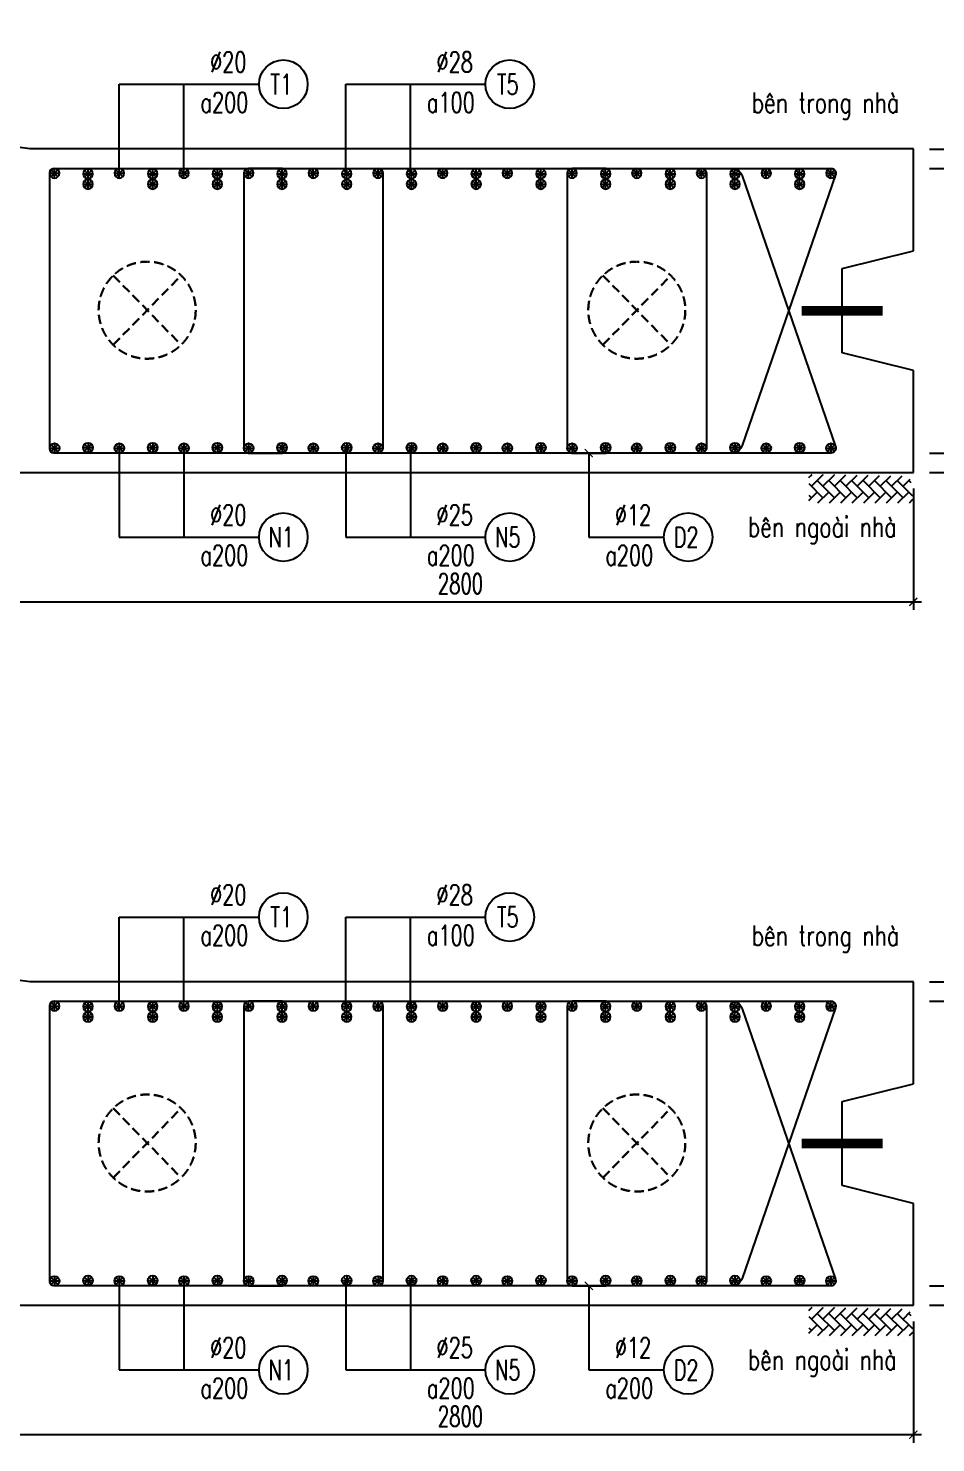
# Model space of a CAD drawing. Header units: millimetres. Extents: x -143483 to 1166745, y -1448440 to -1202244.
# Drawn here: x 948461 to 959682, y -1246629 to -1229137 of the extents above; entities that cross this region are included whole.
import ezdxf
from ezdxf.enums import TextEntityAlignment as Align

# ---------------------------------------------------------------- set-up
doc = ezdxf.new("R2010")
doc.units = ezdxf.units.MM
doc.header["$LTSCALE"] = 30
doc.header["$PDMODE"] = 3
doc.linetypes.add('DASHED', pattern=[19.05, 12.7, -6.35])
doc.layers.get('0').update_dxf_attribs({"lineweight": 9})
doc.layers.get('Defpoints').update_dxf_attribs({"lineweight": 9})
for name, color, linetype in [('ccu11-Cotthep', 9, 'Continuous'), ('ccu11-Dim', 8, 'Continuous'), ('ccu11-Hatch', 8, 'Continuous'), ('ccu11-Text', 31, 'Continuous'), ('ccu11-Thay', 7, 'Continuous'), ('ccu11-Thep', 4, 'Continuous'), ('ccu11-Thep doc', 4, 'Continuous'), ('ccu11-Thepdai', 6, 'Continuous'), ('Xref_ST_MBDV Cot vach 30.7.2022$0$Xref_ST_MBDV Cot vach 30.7.2022|Xref_ST_MBDV Cot vach 30.7.2022|Xref_ST_MBDV Cot vach 30.7.2022|Xref_ST_MBDV Cot vach 30.7.2022|ccu12-Thay', 7, 'Continuous')]:
    doc.layers.add(name, color=color, linetype=linetype)
doc.layers.add('ccu11-Khuat', color=9, linetype='DASHED', lineweight=30)
doc.layers.add('Vicom_thep doc', color=1, linetype='Continuous', lineweight=35)
doc.styles.add('ccu11-dim', font='vnsimli.shx', dxfattribs={"width": 0.65, "bigfont": 'bigfont.shx'})
doc.styles.add('ccu11-vnsimli', font='vnsimli.shx', dxfattribs={"width": 0.8, "bigfont": 'vns.shx'})
doc.styles.add('ccu11-vnsimple', font='vnsimple.shx', dxfattribs={"bigfont": 'bigfont.shx'})
doc.styles.add('ccu11_simli', font='vnsimli.shx', dxfattribs={"width": 0.8})
doc.dimstyles.new('ccu11-100', dxfattribs={"dimscale": 100, "dimtxt": 2.5, "dimasz": 1, "dimexe": 1, "dimexo": 2, "dimgap": 1, "dimtad": 1, "dimdec": 0, "dimdsep": 46, "dimtxsty": 'ccu11-dim', "dimblk": 'ARCHTICK', "dimcen": -1, "dimdle": 1, "dimclrd": 256, "dimclre": 256, "dimclrt": 3, "dimadec": 0, "dimazin": 2, "dimtfac": 0.1, "dimtdec": 0, "dimtmove": 0, "dimatfit": 1, "dimldrblk": 'ARCHTICK', "dimfxl": 0, "dimtvp": 0.833333, "dimtolj": 1, "dimtzin": 12, "dimarcsym": 0})
doc.dimstyles.new('ccu11-100x4', dxfattribs={"dimscale": 100, "dimtxt": 2.5, "dimasz": 1, "dimexe": 1, "dimexo": 2, "dimgap": 1, "dimtad": 1, "dimdec": 0, "dimlfac": 0.25, "dimdsep": 46, "dimtxsty": 'ccu11-dim', "dimblk": 'ARCHTICK', "dimcen": -1, "dimdle": 1, "dimclrd": 256, "dimclre": 256, "dimclrt": 3, "dimadec": 0, "dimazin": 2, "dimtfac": 0.1, "dimtdec": 0, "dimtmove": 0, "dimatfit": 1, "dimldrblk": 'ARCHTICK', "dimfxl": 0, "dimtvp": 0.833333, "dimtolj": 1, "dimtzin": 12, "dimarcsym": 0})

# ---------------------------------------------------------------- blocks, each defined once
blk = doc.blocks.new('_ARCHTICK')
at = {"color": 0, "linetype": 'ByBlock', "const_width": 0.15}
blk.add_lwpolyline([(-0.5, -0.5), (0.5, 0.5)], dxfattribs=at)
blk = doc.blocks.new('*D4218')
at = {"layer": 'ccu11-Dim', "linetype": 'ByBlock', "lineweight": -2, "ltscale": 30, "transparency": 16777216}
for p, q in [((960634, -1230630), (960634, -1229890)), ((959605, -1230630), (960734, -1230630)), ((960634, -1230870), (960634, -1230630)), ((959605, -1230870), (960734, -1230870)), ((960634, -1230870), (960634, -1230970))]:
    blk.add_line(p, q, dxfattribs=at)
at = {"layer": 'Defpoints', "color": 0, "linetype": 'ByBlock', "ltscale": 30, "transparency": 16777216}
for p in [(959405, -1230630), (959405, -1230870), (960634, -1230870)]:
    blk.add_point(p, dxfattribs=at)
at = {"layer": 'ccu11-Dim', "linetype": 'ByBlock', "lineweight": -2, "ltscale": 30, "transparency": 16777216, "xscale": 100, "yscale": 100, "zscale": 100}
for p, rotation in [((960634, -1230630), 270), ((960634, -1230870), 90)]:
    blk.add_blockref('_ARCHTICK', p, dxfattribs=dict(at, rotation=rotation))
at = {"layer": 'ccu11-Dim', "color": 3, "linetype": 'ByBlock', "ltscale": 30, "transparency": 16777216, "insert": (960409, -1230122), "char_height": 250, "attachment_point": 5, "rotation": 90, "style": 'ccu11-dim'}
blk.add_mtext('\\A1;60', dxfattribs=at)
blk = doc.blocks.new('*D4219')
at = {"layer": 'ccu11-Dim', "linetype": 'ByBlock', "lineweight": -2, "ltscale": 30, "transparency": 16777216}
for p, q in [((959605, -1230870), (960734, -1230870)), ((960634, -1230770), (960634, -1234490)), ((959605, -1234390), (960734, -1234390))]:
    blk.add_line(p, q, dxfattribs=at)
at = {"layer": 'Defpoints', "color": 0, "linetype": 'ByBlock', "ltscale": 30, "transparency": 16777216}
for p in [(959405, -1230870), (959405, -1234390), (960634, -1234390)]:
    blk.add_point(p, dxfattribs=at)
at = {"layer": 'ccu11-Dim', "linetype": 'ByBlock', "lineweight": -2, "ltscale": 30, "transparency": 16777216, "xscale": 100, "yscale": 100, "zscale": 100}
for p, rotation in [((960634, -1230870), 90), ((960634, -1234390), 270)]:
    blk.add_blockref('_ARCHTICK', p, dxfattribs=dict(at, rotation=rotation))
at = {"layer": 'ccu11-Dim', "color": 3, "linetype": 'ByBlock', "ltscale": 30, "transparency": 16777216, "insert": (960409, -1232630), "char_height": 250, "attachment_point": 5, "rotation": 90, "style": 'ccu11-dim'}
blk.add_mtext('\\A1;880', dxfattribs=at)
blk = doc.blocks.new('*D4220')
at = {"layer": 'ccu11-Dim', "linetype": 'ByBlock', "lineweight": -2, "ltscale": 30, "transparency": 16777216}
for p, q in [((959605, -1234390), (960734, -1234390)), ((960634, -1234390), (960634, -1234290)), ((960634, -1234390), (960634, -1234630)), ((959605, -1234630), (960734, -1234630)), ((960634, -1234630), (960634, -1235369))]:
    blk.add_line(p, q, dxfattribs=at)
at = {"layer": 'Defpoints', "color": 0, "linetype": 'ByBlock', "ltscale": 30, "transparency": 16777216}
for p in [(959405, -1234390), (960634, -1234390), (959405, -1234630)]:
    blk.add_point(p, dxfattribs=at)
at = {"layer": 'ccu11-Dim', "linetype": 'ByBlock', "lineweight": -2, "ltscale": 30, "transparency": 16777216, "xscale": 100, "yscale": 100, "zscale": 100}
for p, rotation in [((960634, -1234390), 270), ((960634, -1234630), 90)]:
    blk.add_blockref('_ARCHTICK', p, dxfattribs=dict(at, rotation=rotation))
at = {"layer": 'ccu11-Dim', "color": 3, "linetype": 'ByBlock', "ltscale": 30, "transparency": 16777216, "insert": (960409, -1235138), "char_height": 250, "attachment_point": 5, "rotation": 90, "style": 'ccu11-dim'}
blk.add_mtext('\\A1;60', dxfattribs=at)
blk = doc.blocks.new('MCT')
at = {"ltscale": 0.005}
for p, q in [((-0.49, 0), (0.49, 0)), ((0.35, -0.35), (-0.35, 0.35)), ((-0.35, -0.35), (0.35, 0.35)), ((0, -0.49), (0, 0.49))]:
    blk.add_line(p, q, dxfattribs=at)
blk.add_circle((0, 0), 0.492, dxfattribs=at)
blk = doc.blocks.new('*U4203')
at = {"layer": 'ccu11-Thep doc', "xscale": -121.9200000001001, "yscale": 121.9200000001001, "zscale": 121.92, "rotation": 270}
blk.add_blockref('MCT', (0, 0), dxfattribs=at)
blk = doc.blocks.new('*U4204')
at = {"layer": 'ccu11-Thep doc', "color": 0, "linetype": 'ByBlock', "lineweight": -2, "transparency": 16777216}
for p in [(0, 0), (800, 0), (1600, 0), (2400, 0), (3200, 0), (4000, 0), (4800, 0), (5600, 0), (6400, 0), (7200, 0), (8000, 0), (8800, 0), (9600, 0)]:
    blk.add_blockref('*U4203', p, dxfattribs=at)
blk = doc.blocks.new('*U4205')
at = {"layer": 'ccu11-Thep doc', "xscale": -121.9200000001001, "yscale": 121.9200000001001, "zscale": 121.92, "rotation": 270}
blk.add_blockref('MCT', (0, 0), dxfattribs=at)
blk = doc.blocks.new('*U4206')
at = {"layer": 'ccu11-Thep doc', "color": 0, "linetype": 'ByBlock', "lineweight": -2, "transparency": 16777216}
for p in [(0, 0), (800, 0), (1600, 0), (2400, 0), (3200, 0), (4000, 0), (4800, 0), (5600, 0), (6400, 0), (7200, 0), (8000, 0), (8800, 0), (9600, 0)]:
    blk.add_blockref('*U4205', p, dxfattribs=at)
blk = doc.blocks.new('SHD')
at = {"layer": 'ccu11-Cotthep'}
blk.add_circle((300, 0), 300, dxfattribs=at)
at = {"layer": 'ccu11-Cotthep', "color": 31, "style": 'ccu11_simli', "width": 0.8}
blk.add_attdef('DK', text='', height=250, dxfattribs=at).set_placement((-101, 65), align=Align.BOTTOM_RIGHT)
blk.add_attdef('KH', text='', height=250, dxfattribs=at).set_placement((300, 0), align=Align.MIDDLE)
blk.add_attdef('KC', text='', height=250, dxfattribs=at).set_placement((-101, -142), align=Align.TOP_RIGHT)
blk = doc.blocks.new('*D4212')
at = {"layer": 'ccu11-Dim', "linetype": 'ByBlock', "lineweight": -2, "ltscale": 30, "transparency": 16777216}
for p, q in [((948205, -1234830), (948205, -1236330)), ((959405, -1234830), (959405, -1236330)), ((948105, -1236230), (959505, -1236230))]:
    blk.add_line(p, q, dxfattribs=at)
at = {"layer": 'Defpoints', "color": 0, "linetype": 'ByBlock', "ltscale": 30, "transparency": 16777216}
for p in [(948205, -1234630), (959405, -1234630), (959405, -1236230)]:
    blk.add_point(p, dxfattribs=at)
at = {"layer": 'ccu11-Dim', "linetype": 'ByBlock', "lineweight": -2, "ltscale": 30, "transparency": 16777216, "xscale": 100, "yscale": 100, "zscale": 100, "rotation": 180}
blk.add_blockref('_ARCHTICK', (948205, -1236230), dxfattribs=at)
at = {"layer": 'ccu11-Dim', "linetype": 'ByBlock', "lineweight": -2, "ltscale": 30, "transparency": 16777216, "xscale": 100, "yscale": 100, "zscale": 100}
blk.add_blockref('_ARCHTICK', (959405, -1236230), dxfattribs=at)
at = {"layer": 'ccu11-Dim', "color": 3, "linetype": 'ByBlock', "ltscale": 30, "transparency": 16777216, "insert": (953805, -1236005), "char_height": 250, "attachment_point": 5, "style": 'ccu11-dim'}
blk.add_mtext('\\A1;2800', dxfattribs=at)
blk = doc.blocks.new('ccu11_block_thep')
at = {"layer": 'ccu11-Thep', "color": 3}
for p, q in [((-0.4, 0), (0.4, 0)), ((-0.28, 0.28), (0.28, -0.28)), ((0.28, 0.28), (-0.28, -0.28)), ((0, 0.4), (0, -0.4))]:
    blk.add_line(p, q, dxfattribs=at)
at = {"layer": 'ccu11-Thep', "color": 1, "const_width": 0.0667}
blk.add_lwpolyline([(-0.4, 0, 1), (0.4, 0, 1), (-0.4, 0, 1)], format="xyb", dxfattribs=at)
at = {"layer": 'ccu11-Thep', "color": 1}
blk.add_circle((0, 0), 0.4, dxfattribs=at)
blk = doc.blocks.new('*U4222')
at = {"layer": 'Vicom_thep doc', "xscale": -150, "yscale": 150, "zscale": 150, "rotation": 180}
blk.add_blockref('ccu11_block_thep', (0, 0), dxfattribs=at)
blk = doc.blocks.new('*U4223')
at = {"layer": 'ccu11-Thep doc', "color": 0, "linetype": 'ByBlock', "lineweight": -2, "transparency": 16777216}
for p in [(0, 0), (800, 0), (1600, 0), (2400, 0), (3200, 0), (4000, 0), (4800, 0), (5600, 0), (6400, 0), (7200, 0), (8000, 0), (8800, 0)]:
    blk.add_blockref('*U4222', p, dxfattribs=at)
blk = doc.blocks.new('*U4224')
at = {"layer": 'Vicom_thep doc', "xscale": -150, "yscale": 150, "zscale": 150, "rotation": 180}
blk.add_blockref('ccu11_block_thep', (0, 0), dxfattribs=at)
blk = doc.blocks.new('*U4225')
at = {"layer": 'ccu11-Thep doc', "color": 0, "linetype": 'ByBlock', "lineweight": -2, "transparency": 16777216}
for p in [(0, 0), (800, 0), (1600, 0), (2400, 0), (3200, 0), (4000, 0), (4800, 0), (5600, 0), (6400, 0), (7200, 0), (8000, 0), (8800, 0)]:
    blk.add_blockref('*U4224', p, dxfattribs=at)
blk = doc.blocks.new('*U4232')
at = {"layer": 'Vicom_thep doc', "xscale": -150, "yscale": 150, "zscale": 150, "rotation": 180}
blk.add_blockref('ccu11_block_thep', (0, 0), dxfattribs=at)
blk = doc.blocks.new('*U4233')
at = {"layer": 'ccu11-Thep doc', "color": 0, "linetype": 'ByBlock', "lineweight": -2, "transparency": 16777216}
for p in [(0, 0), (800, 0), (1600, 0), (2400, 0), (3200, 0), (4000, 0), (4800, 0), (5600, 0), (6400, 0), (7200, 0), (8000, 0), (8800, 0)]:
    blk.add_blockref('*U4232', p, dxfattribs=at)
blk = doc.blocks.new('*D4258')
at = {"layer": 'ccu11-Dim', "linetype": 'ByBlock', "lineweight": -2, "ltscale": 30, "transparency": 16777216}
for p, q in [((960634, -1240929), (960634, -1240190)), ((959605, -1240929), (960734, -1240929)), ((960634, -1241169), (960634, -1240929)), ((959605, -1241169), (960734, -1241169)), ((960634, -1241169), (960634, -1241269))]:
    blk.add_line(p, q, dxfattribs=at)
at = {"layer": 'Defpoints', "color": 0, "linetype": 'ByBlock', "ltscale": 30, "transparency": 16777216}
for p in [(959405, -1240929), (959405, -1241169), (960634, -1241169)]:
    blk.add_point(p, dxfattribs=at)
at = {"layer": 'ccu11-Dim', "linetype": 'ByBlock', "lineweight": -2, "ltscale": 30, "transparency": 16777216, "xscale": 100, "yscale": 100, "zscale": 100}
for p, rotation in [((960634, -1240929), 270), ((960634, -1241169), 90)]:
    blk.add_blockref('_ARCHTICK', p, dxfattribs=dict(at, rotation=rotation))
at = {"layer": 'ccu11-Dim', "color": 3, "linetype": 'ByBlock', "ltscale": 30, "transparency": 16777216, "insert": (960409, -1240421), "char_height": 250, "attachment_point": 5, "rotation": 90, "style": 'ccu11-dim'}
blk.add_mtext('\\A1;60', dxfattribs=at)
blk = doc.blocks.new('*D4259')
at = {"layer": 'ccu11-Dim', "linetype": 'ByBlock', "lineweight": -2, "ltscale": 30, "transparency": 16777216}
for p, q in [((959605, -1241169), (960734, -1241169)), ((960634, -1241069), (960634, -1244789)), ((959605, -1244689), (960734, -1244689))]:
    blk.add_line(p, q, dxfattribs=at)
at = {"layer": 'Defpoints', "color": 0, "linetype": 'ByBlock', "ltscale": 30, "transparency": 16777216}
for p in [(959405, -1241169), (959405, -1244689), (960634, -1244689)]:
    blk.add_point(p, dxfattribs=at)
at = {"layer": 'ccu11-Dim', "linetype": 'ByBlock', "lineweight": -2, "ltscale": 30, "transparency": 16777216, "xscale": 100, "yscale": 100, "zscale": 100}
for p, rotation in [((960634, -1241169), 90), ((960634, -1244689), 270)]:
    blk.add_blockref('_ARCHTICK', p, dxfattribs=dict(at, rotation=rotation))
at = {"layer": 'ccu11-Dim', "color": 3, "linetype": 'ByBlock', "ltscale": 30, "transparency": 16777216, "insert": (960409, -1242929), "char_height": 250, "attachment_point": 5, "rotation": 90, "style": 'ccu11-dim'}
blk.add_mtext('\\A1;880', dxfattribs=at)
blk = doc.blocks.new('*D4260')
at = {"layer": 'ccu11-Dim', "linetype": 'ByBlock', "lineweight": -2, "ltscale": 30, "transparency": 16777216}
for p, q in [((959605, -1244689), (960734, -1244689)), ((960634, -1244689), (960634, -1244589)), ((960634, -1244689), (960634, -1244929)), ((959605, -1244929), (960734, -1244929)), ((960634, -1244929), (960634, -1245669))]:
    blk.add_line(p, q, dxfattribs=at)
at = {"layer": 'Defpoints', "color": 0, "linetype": 'ByBlock', "ltscale": 30, "transparency": 16777216}
for p in [(959405, -1244689), (960634, -1244689), (959405, -1244929)]:
    blk.add_point(p, dxfattribs=at)
at = {"layer": 'ccu11-Dim', "linetype": 'ByBlock', "lineweight": -2, "ltscale": 30, "transparency": 16777216, "xscale": 100, "yscale": 100, "zscale": 100}
for p, rotation in [((960634, -1244689), 270), ((960634, -1244929), 90)]:
    blk.add_blockref('_ARCHTICK', p, dxfattribs=dict(at, rotation=rotation))
at = {"layer": 'ccu11-Dim', "color": 3, "linetype": 'ByBlock', "ltscale": 30, "transparency": 16777216, "insert": (960409, -1245437), "char_height": 250, "attachment_point": 5, "rotation": 90, "style": 'ccu11-dim'}
blk.add_mtext('\\A1;60', dxfattribs=at)
blk = doc.blocks.new('*U4244')
at = {"layer": 'ccu11-Thep doc', "xscale": -121.9200000001001, "yscale": 121.9200000001001, "zscale": 121.92, "rotation": 270}
blk.add_blockref('MCT', (0, 0), dxfattribs=at)
blk = doc.blocks.new('*U4245')
at = {"layer": 'ccu11-Thep doc', "color": 0, "linetype": 'ByBlock', "lineweight": -2, "transparency": 16777216}
for p in [(0, 0), (800, 0), (1600, 0), (2400, 0), (3200, 0), (4000, 0), (4800, 0), (5600, 0), (6400, 0), (7200, 0), (8000, 0), (8800, 0), (9600, 0)]:
    blk.add_blockref('*U4244', p, dxfattribs=at)
blk = doc.blocks.new('*U4246')
at = {"layer": 'ccu11-Thep doc', "xscale": -121.9200000001001, "yscale": 121.9200000001001, "zscale": 121.92, "rotation": 270}
blk.add_blockref('MCT', (0, 0), dxfattribs=at)
blk = doc.blocks.new('*U4247')
at = {"layer": 'ccu11-Thep doc', "color": 0, "linetype": 'ByBlock', "lineweight": -2, "transparency": 16777216}
for p in [(0, 0), (800, 0), (1600, 0), (2400, 0), (3200, 0), (4000, 0), (4800, 0), (5600, 0), (6400, 0), (7200, 0), (8000, 0), (8800, 0), (9600, 0)]:
    blk.add_blockref('*U4246', p, dxfattribs=at)
blk = doc.blocks.new('*D4263')
at = {"layer": 'ccu11-Dim', "linetype": 'ByBlock', "lineweight": -2, "ltscale": 30, "transparency": 16777216}
for p, q in [((948205, -1245129), (948205, -1246629)), ((959405, -1245129), (959405, -1246629)), ((948105, -1246529), (959505, -1246529))]:
    blk.add_line(p, q, dxfattribs=at)
at = {"layer": 'Defpoints', "color": 0, "linetype": 'ByBlock', "ltscale": 30, "transparency": 16777216}
for p in [(948205, -1244929), (959405, -1244929), (959405, -1246529)]:
    blk.add_point(p, dxfattribs=at)
at = {"layer": 'ccu11-Dim', "linetype": 'ByBlock', "lineweight": -2, "ltscale": 30, "transparency": 16777216, "xscale": 100, "yscale": 100, "zscale": 100, "rotation": 180}
blk.add_blockref('_ARCHTICK', (948205, -1246529), dxfattribs=at)
at = {"layer": 'ccu11-Dim', "linetype": 'ByBlock', "lineweight": -2, "ltscale": 30, "transparency": 16777216, "xscale": 100, "yscale": 100, "zscale": 100}
blk.add_blockref('_ARCHTICK', (959405, -1246529), dxfattribs=at)
at = {"layer": 'ccu11-Dim', "color": 3, "linetype": 'ByBlock', "ltscale": 30, "transparency": 16777216, "insert": (953805, -1246304), "char_height": 250, "attachment_point": 5, "style": 'ccu11-dim'}
blk.add_mtext('\\A1;2800', dxfattribs=at)
blk = doc.blocks.new('*U4252')
at = {"layer": 'Vicom_thep doc', "xscale": -150, "yscale": 150, "zscale": 150, "rotation": 180}
blk.add_blockref('ccu11_block_thep', (0, 0), dxfattribs=at)
blk = doc.blocks.new('*U4253')
at = {"layer": 'ccu11-Thep doc', "color": 0, "linetype": 'ByBlock', "lineweight": -2, "transparency": 16777216}
for p in [(0, 0), (800, 0), (1600, 0), (2400, 0), (3200, 0), (4000, 0), (4800, 0), (5600, 0), (6400, 0), (7200, 0), (8000, 0), (8800, 0)]:
    blk.add_blockref('*U4252', p, dxfattribs=at)
blk = doc.blocks.new('*U4234')
at = {"layer": 'Vicom_thep doc', "xscale": -150, "yscale": 150, "zscale": 150, "rotation": 180}
blk.add_blockref('ccu11_block_thep', (0, 0), dxfattribs=at)
blk = doc.blocks.new('*U4235')
at = {"layer": 'ccu11-Thep doc', "color": 0, "linetype": 'ByBlock', "lineweight": -2, "transparency": 16777216}
for p in [(0, 0), (800, 0), (1600, 0), (2400, 0), (3200, 0), (4000, 0), (4800, 0), (5600, 0), (6400, 0), (7200, 0), (8000, 0), (8800, 0)]:
    blk.add_blockref('*U4234', p, dxfattribs=at)
blk = doc.blocks.new('*U4242')
at = {"layer": 'Vicom_thep doc', "xscale": -150, "yscale": 150, "zscale": 150, "rotation": 180}
blk.add_blockref('ccu11_block_thep', (0, 0), dxfattribs=at)
blk = doc.blocks.new('*U4243')
at = {"layer": 'ccu11-Thep doc', "color": 0, "linetype": 'ByBlock', "lineweight": -2, "transparency": 16777216}
for p in [(0, 0), (800, 0), (1600, 0), (2400, 0), (3200, 0), (4000, 0), (4800, 0), (5600, 0), (6400, 0), (7200, 0), (8000, 0), (8800, 0)]:
    blk.add_blockref('*U4242', p, dxfattribs=at)

msp = doc.modelspace()

# ---------------------------------------------------------------- hatches: boundary and pattern name
at = {"layer": 'ccu11-Hatch', "ltscale": 10}
h = msp.add_hatch(dxfattribs=at)
h.set_pattern_fill('AR-HBONE', color=256, scale=25, angle=270, style=0)
h.set_pattern_definition([(45, (-2303737.44, 541450.56), (141.4213562, 4e-14), [300, -100]), (315, (-2303666.73, 541521.27), (141.4213562, 4e-14), [300, -100])])
h.paths.add_polyline_path([(958113.06, -1234652.91), (958113.06, -1235005.63), (959405.42, -1235005.63), (959362.56, -1234674.33)])
h = msp.add_hatch(dxfattribs=at)
h.set_pattern_fill('AR-HBONE', color=256, scale=25, angle=270, style=0)
h.set_pattern_definition([(45, (-2303737.44, 531151.15), (141.4213562, 4e-14), [300, -100]), (315, (-2303666.73, 531221.87), (141.4213562, 4e-14), [300, -100])])
h.paths.add_polyline_path([(958113.06, -1244952.31), (958113.06, -1245305.04), (959405.42, -1245305.04), (959362.56, -1244973.74)])

# ---------------------------------------------------------------- linework, layer by layer
at = {"layer": 'ccu11-Khuat', "ltscale": 0.3}
for p, q in [((949511.78, -1232193.93), (950350.01, -1233052.63)), ((949511.78, -1233052.63), (950350.01, -1232193.93)), ((955566.3, -1232193.93), (956404.53, -1233052.63)), ((955566.3, -1233052.63), (956404.53, -1232193.93)), ((949511.78, -1242493.33), (950350.01, -1243352.03)), ((949511.78, -1243352.03), (950350.01, -1242493.33)), ((955566.3, -1242493.33), (956404.53, -1243352.03)), ((955566.3, -1243352.03), (956404.53, -1242493.33))]:
    msp.add_line(p, q, dxfattribs=at)
for centre in [(949930.9, -1232623.28), (955985.42, -1232623.28), (949930.9, -1242922.68), (955985.42, -1242922.68)]:
    msp.add_circle(centre, 600, dxfattribs=at)
at = {"layer": 'ccu11-Thay'}
for p, q in [((959405.42, -1231889.64), (959405.42, -1230629.64)), ((958525.65, -1232109.64), (959405.42, -1231889.64)), ((958525.65, -1233149.64), (958525.65, -1232109.64)), ((959405.42, -1233369.64), (958525.65, -1233149.64)), ((959405.42, -1234629.64), (959405.42, -1233369.64)), ((959405.42, -1242189.04), (959405.42, -1240929.04)), ((958525.65, -1242409.04), (959405.42, -1242189.04)), ((958525.65, -1243449.04), (958525.65, -1242409.04)), ((959405.42, -1243669.04), (958525.65, -1243449.04)), ((959405.42, -1244929.04), (959405.42, -1243669.04))]:
    msp.add_line(p, q, dxfattribs=at)
at = {"layer": 'ccu11-Thep', "const_width": 120}
for points in [[(958025.42, -1232629.64), (959025.42, -1232629.64)], [(958025.42, -1242929.04), (959025.42, -1242929.04)]]:
    msp.add_lwpolyline(points, dxfattribs=at)
at = {"layer": 'ccu11-Thepdai'}
for points in [[(956457.22, -1230869.64), (957177.68, -1230869.64, -0.23620228), (957289.45, -1230962.39), (958443.33, -1234309.14, -0.5204497), (958386.94, -1234389.64), (948775.42, -1234389.64, -0.41421356), (948725.42, -1234339.64), (948725.42, -1230919.64, -0.41421356), (948775.42, -1230869.64), (958386.94, -1230869.64, -0.5204497), (958443.33, -1230950.14), (957289.45, -1234296.89, -0.23620228), (957177.68, -1234389.64), (956457.22, -1234389.64)], [(951605.42, -1230869.64), (951185.42, -1230869.64, 0.41421356), (951125.42, -1230929.64), (951125.42, -1234329.64, 0.41421356), (951185.42, -1234389.64), (951605.42, -1234389.64)], [(952365.42, -1230869.64), (952785.42, -1230869.64, -0.41421356), (952845.42, -1230929.64), (952845.42, -1234329.64, -0.41421356), (952785.42, -1234389.64), (952365.42, -1234389.64)], [(955605.42, -1230869.64), (955185.42, -1230869.64, 0.41421356), (955125.42, -1230929.64), (955125.42, -1234329.64, 0.41421356), (955185.42, -1234389.64), (955605.42, -1234389.64)], [(956365.42, -1230869.64), (956785.42, -1230869.64, -0.41421356), (956845.42, -1230929.64), (956845.42, -1234329.64, -0.41421356), (956785.42, -1234389.64), (956365.42, -1234389.64)], [(956457.22, -1241169.04), (957177.68, -1241169.04, -0.23620228), (957289.45, -1241261.79), (958443.33, -1244608.54, -0.5204497), (958386.94, -1244689.04), (948775.42, -1244689.04, -0.41421356), (948725.42, -1244639.04), (948725.42, -1241219.04, -0.41421356), (948775.42, -1241169.04), (958386.94, -1241169.04, -0.5204497), (958443.33, -1241249.54), (957289.45, -1244596.3, -0.23620228), (957177.68, -1244689.04), (956457.22, -1244689.04)], [(951605.42, -1241169.04), (951185.42, -1241169.04, 0.41421356), (951125.42, -1241229.04), (951125.42, -1244629.04, 0.41421356), (951185.42, -1244689.04), (951605.42, -1244689.04)], [(952365.42, -1241169.04), (952785.42, -1241169.04, -0.41421356), (952845.42, -1241229.04), (952845.42, -1244629.04, -0.41421356), (952785.42, -1244689.04), (952365.42, -1244689.04)], [(955605.42, -1241169.04), (955185.42, -1241169.04, 0.41421356), (955125.42, -1241229.04), (955125.42, -1244629.04, 0.41421356), (955185.42, -1244689.04), (955605.42, -1244689.04)], [(956365.42, -1241169.04), (956785.42, -1241169.04, -0.41421356), (956845.42, -1241229.04), (956845.42, -1244629.04, -0.41421356), (956785.42, -1244689.04), (956365.42, -1244689.04)]]:
    msp.add_lwpolyline(points, format="xyb", dxfattribs=at)
at = {"layer": 'Xref_ST_MBDV Cot vach 30.7.2022$0$Xref_ST_MBDV Cot vach 30.7.2022|Xref_ST_MBDV Cot vach 30.7.2022|Xref_ST_MBDV Cot vach 30.7.2022|Xref_ST_MBDV Cot vach 30.7.2022|ccu12-Thay', "ltscale": 10}
for p, q in [((948479.92, -1230629.64), (937656.84, -1229137.15)), ((959405.42, -1230629.64), (948479.92, -1230629.64)), ((948205.42, -1234629.64), (959405.42, -1234629.64)), ((948479.92, -1240929.04), (937656.84, -1239436.55)), ((959405.42, -1240929.04), (948479.92, -1240929.04)), ((948205.42, -1244929.04), (959405.42, -1244929.04))]:
    msp.add_line(p, q, dxfattribs=at)

# ---------------------------------------------------------------- block references
at = {"layer": 'ccu11-Cotthep'}
ref = msp.add_blockref('SHD', (951314.42, -1229829.28), dxfattribs=at)
ref.add_attrib('KH', 'T1', dxfattribs={"color": 31, "height": 250, "style": 'ccu11-vnsimple', "width": 0.7}).set_placement((951589.42, -1229829.28), align=Align.MIDDLE_CENTER)
ref.add_attrib('KC', 'a200', dxfattribs={"color": 31, "height": 250, "style": 'ccu11-vnsimple', "width": 0.7}).set_placement((950885.84, -1229929.28), align=Align.TOP_CENTER)
ref.add_attrib('DK', '`20', dxfattribs={"color": 31, "height": 250, "style": 'ccu11-vnsimple', "width": 0.7}).set_placement((950933.63, -1229754.28), align=Align.BOTTOM_CENTER)
ref = msp.add_blockref('SHD', (954114.42, -1229829.28), dxfattribs=at)
ref.add_attrib('KH', 'T5', dxfattribs={"color": 31, "height": 250, "style": 'ccu11-vnsimple', "width": 0.7}).set_placement((954389.42, -1229829.28), align=Align.MIDDLE_CENTER)
ref.add_attrib('KC', 'a100', dxfattribs={"color": 31, "height": 250, "style": 'ccu11-vnsimple', "width": 0.7}).set_placement((953685.84, -1229929.28), align=Align.TOP_CENTER)
ref.add_attrib('DK', '`28', dxfattribs={"color": 31, "height": 250, "style": 'ccu11-vnsimple', "width": 0.7}).set_placement((953733.63, -1229754.28), align=Align.BOTTOM_CENTER)
ref = msp.add_blockref('SHD', (951314.42, -1235430), dxfattribs=at)
ref.add_attrib('KH', 'N1', dxfattribs={"color": 31, "height": 250, "style": 'ccu11-vnsimple', "width": 0.7}).set_placement((951589.42, -1235430), align=Align.MIDDLE_CENTER)
ref.add_attrib('KC', 'a200', dxfattribs={"color": 31, "height": 250, "style": 'ccu11-vnsimple', "width": 0.7}).set_placement((950885.84, -1235530), align=Align.TOP_CENTER)
ref.add_attrib('DK', '`20', dxfattribs={"color": 31, "height": 250, "style": 'ccu11-vnsimple', "width": 0.7}).set_placement((950933.63, -1235355), align=Align.BOTTOM_CENTER)
ref = msp.add_blockref('SHD', (954114.42, -1235430), dxfattribs=at)
ref.add_attrib('KH', 'N5', dxfattribs={"color": 31, "height": 250, "style": 'ccu11-vnsimple', "width": 0.7}).set_placement((954389.42, -1235430), align=Align.MIDDLE_CENTER)
ref.add_attrib('KC', 'a200', dxfattribs={"color": 31, "height": 250, "style": 'ccu11-vnsimple', "width": 0.7}).set_placement((953685.84, -1235530), align=Align.TOP_CENTER)
ref.add_attrib('DK', '`25', dxfattribs={"color": 31, "height": 250, "style": 'ccu11-vnsimple', "width": 0.7}).set_placement((953733.63, -1235355), align=Align.BOTTOM_CENTER)
ref = msp.add_blockref('SHD', (956320.27, -1235430), dxfattribs=at)
ref.add_attrib('KH', 'D2', dxfattribs={"color": 31, "height": 250, "style": 'ccu11-vnsimple', "width": 0.7}).set_placement((956595.27, -1235430), align=Align.MIDDLE_CENTER)
ref.add_attrib('KC', 'a200', dxfattribs={"color": 31, "height": 250, "style": 'ccu11-vnsimple', "width": 0.7}).set_placement((955891.69, -1235530), align=Align.TOP_CENTER)
ref.add_attrib('DK', '`12', dxfattribs={"color": 31, "height": 250, "style": 'ccu11-vnsimple', "width": 0.7}).set_placement((955939.49, -1235355), align=Align.BOTTOM_CENTER)
ref = msp.add_blockref('SHD', (951314.42, -1240128.69), dxfattribs=at)
ref.add_attrib('KH', 'T1', dxfattribs={"color": 31, "height": 250, "style": 'ccu11-vnsimple', "width": 0.7}).set_placement((951589.42, -1240128.69), align=Align.MIDDLE_CENTER)
ref.add_attrib('KC', 'a200', dxfattribs={"color": 31, "height": 250, "style": 'ccu11-vnsimple', "width": 0.7}).set_placement((950885.84, -1240228.69), align=Align.TOP_CENTER)
ref.add_attrib('DK', '`20', dxfattribs={"color": 31, "height": 250, "style": 'ccu11-vnsimple', "width": 0.7}).set_placement((950933.63, -1240053.69), align=Align.BOTTOM_CENTER)
ref = msp.add_blockref('SHD', (954114.42, -1240128.69), dxfattribs=at)
ref.add_attrib('KH', 'T5', dxfattribs={"color": 31, "height": 250, "style": 'ccu11-vnsimple', "width": 0.7}).set_placement((954389.42, -1240128.69), align=Align.MIDDLE_CENTER)
ref.add_attrib('KC', 'a100', dxfattribs={"color": 31, "height": 250, "style": 'ccu11-vnsimple', "width": 0.7}).set_placement((953685.84, -1240228.69), align=Align.TOP_CENTER)
ref.add_attrib('DK', '`28', dxfattribs={"color": 31, "height": 250, "style": 'ccu11-vnsimple', "width": 0.7}).set_placement((953733.63, -1240053.69), align=Align.BOTTOM_CENTER)
ref = msp.add_blockref('SHD', (951314.42, -1245729.4), dxfattribs=at)
ref.add_attrib('KH', 'N1', dxfattribs={"color": 31, "height": 250, "style": 'ccu11-vnsimple', "width": 0.7}).set_placement((951589.42, -1245729.4), align=Align.MIDDLE_CENTER)
ref.add_attrib('KC', 'a200', dxfattribs={"color": 31, "height": 250, "style": 'ccu11-vnsimple', "width": 0.7}).set_placement((950885.84, -1245829.4), align=Align.TOP_CENTER)
ref.add_attrib('DK', '`20', dxfattribs={"color": 31, "height": 250, "style": 'ccu11-vnsimple', "width": 0.7}).set_placement((950933.63, -1245654.4), align=Align.BOTTOM_CENTER)
ref = msp.add_blockref('SHD', (954114.42, -1245729.4), dxfattribs=at)
ref.add_attrib('KH', 'N5', dxfattribs={"color": 31, "height": 250, "style": 'ccu11-vnsimple', "width": 0.7}).set_placement((954389.42, -1245729.4), align=Align.MIDDLE_CENTER)
ref.add_attrib('KC', 'a200', dxfattribs={"color": 31, "height": 250, "style": 'ccu11-vnsimple', "width": 0.7}).set_placement((953685.84, -1245829.4), align=Align.TOP_CENTER)
ref.add_attrib('DK', '`25', dxfattribs={"color": 31, "height": 250, "style": 'ccu11-vnsimple', "width": 0.7}).set_placement((953733.63, -1245654.4), align=Align.BOTTOM_CENTER)
ref = msp.add_blockref('SHD', (956320.27, -1245729.4), dxfattribs=at)
ref.add_attrib('KH', 'D2', dxfattribs={"color": 31, "height": 250, "style": 'ccu11-vnsimple', "width": 0.7}).set_placement((956595.27, -1245729.4), align=Align.MIDDLE_CENTER)
ref.add_attrib('KC', 'a200', dxfattribs={"color": 31, "height": 250, "style": 'ccu11-vnsimple', "width": 0.7}).set_placement((955891.69, -1245829.4), align=Align.TOP_CENTER)
ref.add_attrib('DK', '`12', dxfattribs={"color": 31, "height": 250, "style": 'ccu11-vnsimple', "width": 0.7}).set_placement((955939.49, -1245654.4), align=Align.BOTTOM_CENTER)
at = {"layer": 'ccu11-Thep doc'}
for name, p in [('*U4204', (948785.42, -1230929.64)), ('*U4223', (949199.18, -1230936.37)), ('*U4225', (949199.18, -1231064.95)), ('*U4245', (948785.42, -1241229.04)), ('*U4253', (949199.18, -1241235.78)), ('*U4235', (949199.18, -1241364.35))]:
    msp.add_blockref(name, p, dxfattribs=at)
at = {"layer": 'ccu11-Thep doc', "xscale": -1, "rotation": 180}
for name, p in [('*U4206', (948785.42, -1234329.64)), ('*U4233', (949199.18, -1234322.91)), ('*U4247', (948785.42, -1244629.04)), ('*U4243', (949199.18, -1244622.31))]:
    msp.add_blockref(name, p, dxfattribs=at)

# ---------------------------------------------------------------- texts
at = {"layer": 'ccu11-Text', "linetype": 'Continuous', "style": 'ccu11-vnsimli', "width": 0.75}
for s, p in [('bªn trong nhµ', (958318, -1230182.75)), ('bªn ngoµi nhµ', (958277.82, -1235428.25)), ('bªn trong nhµ', (958318, -1240482.16)), ('bªn ngoµi nhµ', (958277.82, -1245727.66))]:
    msp.add_text(s, height=250, dxfattribs=at).set_placement(p, align=Align.CENTER)

# ---------------------------------------------------------------- dimensions: what is measured, and where the dimension line sits
at = {"layer": 'ccu11-Dim', "linetype": 'ByBlock', "ltscale": 30}
for base, p1, p2, angle, picture, middle in [((960633.81, -1230869.64), (959405.42, -1230629.64), (959405.42, -1230869.64), 90, '*D4218', (960633.81, -1230121.65)), ((960633.81, -1234389.64), (959405.42, -1234629.64), (959405.42, -1234389.64), 270, '*D4220', (960633.81, -1235137.62)), ((960633.81, -1241169.04), (959405.42, -1240929.04), (959405.42, -1241169.04), 90, '*D4258', (960633.81, -1240421.06)), ((960633.81, -1244689.04), (959405.42, -1244929.04), (959405.42, -1244689.04), 270, '*D4260', (960633.81, -1245437.03))]:
    dim = msp.add_linear_dim(base=base, p1=p1, p2=p2, angle=angle, dimstyle='ccu11-100x4', dxfattribs=at)
    dim.commit()
    dim.dimension.update_dxf_attribs({"geometry": picture, "text_midpoint": middle, "dimtype": 160})
for base, p1, p2, picture, middle in [((960633.81, -1234389.64), (959405.42, -1230869.64), (959405.42, -1234389.64), '*D4219', (960408.81, -1232629.64)), ((960633.81, -1244689.04), (959405.42, -1241169.04), (959405.42, -1244689.04), '*D4259', (960408.81, -1242929.04))]:
    dim = msp.add_linear_dim(base=base, p1=p1, p2=p2, angle=90, dimstyle='ccu11-100x4', override={"dimtmove": 1}, dxfattribs=at)
    dim.commit()
    dim.dimension.update_dxf_attribs({"geometry": picture, "text_midpoint": middle})
for p1, p2, picture, middle in [((948205.42, -1234629.64), (959405.42, -1234629.64), '*D4212', (953805.42, -1236004.64)), ((948205.42, -1244929.04), (959405.42, -1244929.04), '*D4263', (953805.42, -1246304.04))]:
    dim = msp.add_aligned_dim(p1=p1, p2=p2, distance=-1600, dimstyle='ccu11-100x4', override={"dimtmove": 1}, dxfattribs=at)
    dim.commit()
    dim.dimension.update_dxf_attribs({"geometry": picture, "text_midpoint": middle})

# ---------------------------------------------------------------- leaders
at = {"layer": 'ccu11-Cotthep'}
for points in [[(949585.42, -1230929.64), (949585.42, -1229829.28), (951314.42, -1229829.28)], [(950385.42, -1230929.64), (950385.42, -1229829.28), (951314.42, -1229829.28)], [(952385.42, -1230929.64), (952385.42, -1229829.28), (954114.42, -1229829.28)], [(953185.42, -1230929.64), (953185.42, -1229829.28), (954114.42, -1229829.28)], [(949585.42, -1234329.64), (949585.42, -1235430), (951314.42, -1235430)], [(950385.42, -1234329.64), (950385.42, -1235430), (951314.42, -1235430)], [(952385.42, -1234329.64), (952385.42, -1235430), (954114.42, -1235430)], [(953185.42, -1234329.64), (953185.42, -1235430), (954114.42, -1235430)], [(949585.42, -1241229.04), (949585.42, -1240128.69), (951314.42, -1240128.69)], [(950385.42, -1241229.04), (950385.42, -1240128.69), (951314.42, -1240128.69)], [(952385.42, -1241229.04), (952385.42, -1240128.69), (954114.42, -1240128.69)], [(953185.42, -1241229.04), (953185.42, -1240128.69), (954114.42, -1240128.69)], [(949585.42, -1244629.04), (949585.42, -1245729.4), (951314.42, -1245729.4)], [(950385.42, -1244629.04), (950385.42, -1245729.4), (951314.42, -1245729.4)], [(952385.42, -1244629.04), (952385.42, -1245729.4), (954114.42, -1245729.4)], [(953185.42, -1244629.04), (953185.42, -1245729.4), (954114.42, -1245729.4)]]:
    msp.add_leader(points, dimstyle='ccu11-100', override={"dimasz": 1.5, "dimgap": 1, "dimtad": 0, "dimldrblk": 'None', "dimfxl": 3, "dimfxlon": 1, "dimtfill": 1, "dimarcsym": 1}, dxfattribs=at)
at = {"layer": 'ccu11-Cotthep', "linetype": 'ByBlock', "ltscale": 30}
for points in [[(955391.27, -1234389.64), (955391.27, -1235430), (956320.27, -1235430)], [(955391.27, -1244689.04), (955391.27, -1245729.4), (956320.27, -1245729.4)]]:
    msp.add_leader(points, dimstyle='ccu11-100x4', dxfattribs=at)

doc.saveas('drawing.dxf')
